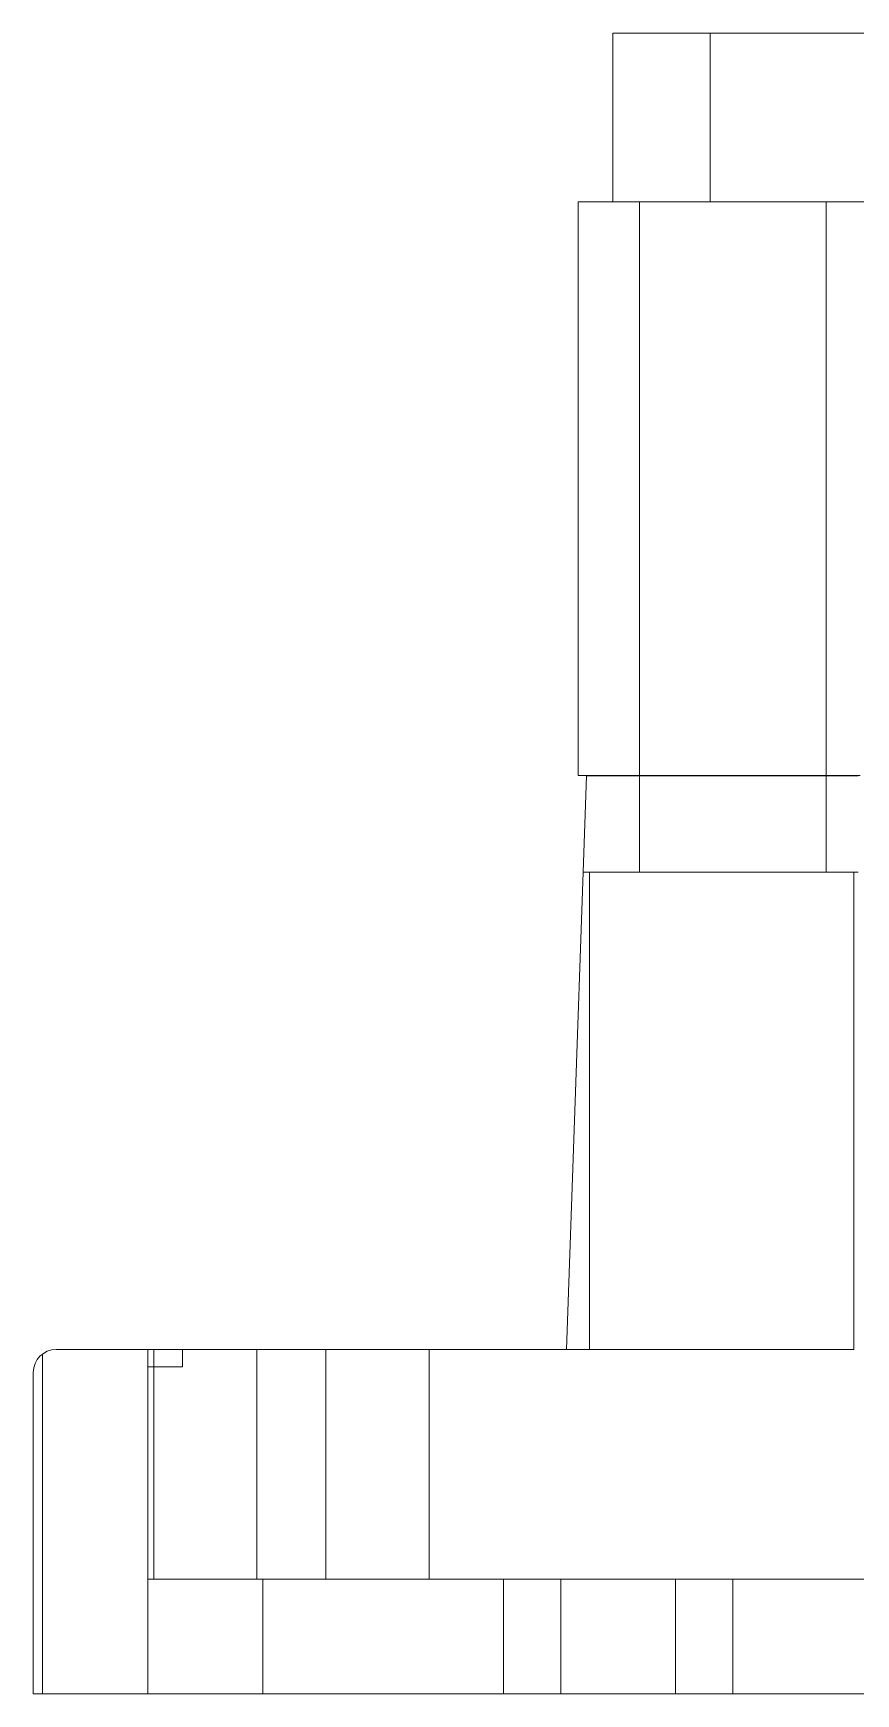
# Model space of a CAD drawing. Header units: millimetres. Extents: x -654804 to -654016, y 0 to 722.
# Drawn here: x -654612.5 to -654540.8, y 370.6 to 515.3 of the extents above; entities that cross this region are included whole.
import ezdxf

# ---------------------------------------------------------------- set-up
doc = ezdxf.new("R2010")
doc.units = ezdxf.units.MM
doc.linetypes.add('HIDDEN', pattern=[9.525, 6.35, -3.175])
for name, color, linetype, lineweight in [('Estreito visível (ISO)', 7, 'Continuous', 9), ('OCULTO', 3, 'HIDDEN', 5), ('Visível (ISO)', 7, 'Continuous', 9)]:
    doc.layers.add(name, color=color, linetype=linetype, lineweight=lineweight)

msp = doc.modelspace()

# ---------------------------------------------------------------- linework, layer by layer
at = {"layer": 'Estreito visível (ISO)'}
for p, q in [((-654559.62, 500.64), (-654559.62, 450.67)), ((-654543.35, 500.64), (-654543.35, 450.67)), ((-654559.62, 450.64), (-654559.62, 442.24)), ((-654543.35, 450.64), (-654543.35, 442.24))]:
    msp.add_line(p, q, dxfattribs=at)
at = {"layer": 'OCULTO', "ltscale": 5}
for p, q in [((-654611.67, 370.64), (-654611.67, 400.24)), ((-654601.97, 400.64), (-654601.97, 380.64)), ((-654599.47, 400.64), (-654599.47, 399.14)), ((-654592.97, 400.64), (-654592.97, 380.64)), ((-654586.97, 400.64), (-654586.97, 380.64)), ((-654577.97, 400.64), (-654577.97, 380.64)), ((-654599.47, 399.14), (-654602.47, 399.14)), ((-654592.47, 380.64), (-654602.47, 380.64)), ((-654571.47, 380.64), (-654592.47, 380.64)), ((-654592.47, 370.64), (-654592.47, 380.64)), ((-654571.47, 380.64), (-654566.47, 380.64)), ((-654571.47, 370.64), (-654571.47, 380.64)), ((-654556.47, 380.64), (-654566.47, 380.64)), ((-654566.47, 370.64), (-654566.47, 380.64)), ((-654556.47, 380.64), (-654551.47, 380.64)), ((-654556.47, 370.64), (-654556.47, 380.64)), ((-654479.97, 380.64), (-654551.47, 380.64)), ((-654551.47, 370.64), (-654551.47, 380.64))]:
    msp.add_line(p, q, dxfattribs=at)
at = {"layer": 'Visível (ISO)'}
for p, q in [((-654561.95, 515.34), (-654561.95, 500.64)), ((-654561.95, 515.34), (-654553.46, 515.34)), ((-654553.46, 515.34), (-654553.46, 500.64)), ((-654553.46, 515.34), (-654536.48, 515.34)), ((-654564.97, 500.64), (-654564.97, 450.67)), ((-654559.62, 500.64), (-654564.97, 500.64)), ((-654559.62, 500.64), (-654543.35, 500.64)), ((-654543.35, 500.64), (-654538.34, 500.64)), ((-654559.62, 450.67), (-654564.97, 450.67)), ((-654564.23, 450.64), (-654564.52, 442.24)), ((-654564.23, 450.64), (-654559.62, 450.64)), ((-654559.62, 450.67), (-654543.35, 450.67)), ((-654543.35, 450.64), (-654559.62, 450.64)), ((-654554.77, 450.64), (-654554.77, 450.67)), ((-654543.35, 450.67), (-654540.39, 450.67)), ((-654540.57, 450.64), (-654543.35, 450.64)), ((-654564.52, 442.24), (-654565.97, 400.64)), ((-654564.52, 442.24), (-654563.98, 442.24)), ((-654540.95, 442.24), (-654563.98, 442.24)), ((-654563.98, 442.24), (-654563.98, 400.64)), ((-654540.57, 442.24), (-654540.95, 442.24)), ((-654540.95, 442.24), (-654540.95, 400.64)), ((-654610.47, 400.64), (-654602.47, 400.64)), ((-654540.95, 400.64), (-654602.47, 400.64)), ((-654602.47, 400.64), (-654602.47, 370.64)), ((-654612.47, 370.64), (-654612.47, 398.64)), ((-654602.47, 370.64), (-654612.47, 370.64)), ((-654602.47, 370.64), (-654475.37, 370.64))]:
    msp.add_line(p, q, dxfattribs=at)
msp.add_arc((-654610.47, 398.64), 2, 90, 180, dxfattribs=at)

doc.saveas('drawing.dxf')
